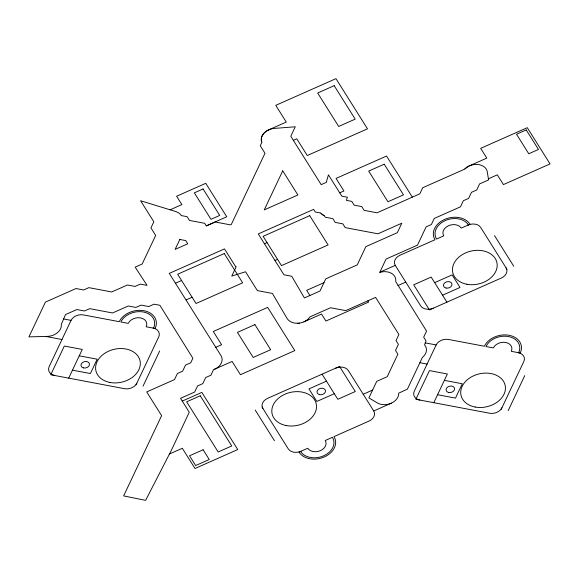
<?xml version="1.0" encoding="UTF-8"?>
<svg xmlns="http://www.w3.org/2000/svg" width="579" height="579" viewBox="0 0 579 579"><rect width="100%" height="100%" fill="white"/><g stroke="black" fill="none" stroke-linecap="round" stroke-linejoin="round"><path stroke-width="0.87" d="M261.274 139.467L261.281 139.944M261.281 138.982L261.332 138.504M261.404 138.019L261.513 137.541M261.65 137.057L261.817 136.586M262.012 136.108L262.236 135.638M153.536 328.163A17.667 13.172 -13 0 0 143.382 311.994A17.667 13.172 -13 0 0 120.859 321.982L128.234 323.379A9.698 7.23 -13 0 1 140.588 317.9A9.698 7.23 -13 0 1 146.161 326.766L155.129 328.459A19.389 14.453 -13 0 0 143.983 310.72A19.389 14.453 -13 0 0 119.267 321.685L83.405 314.904A9.698 7.23 -13 0 0 71.043 320.382L49.172 366.623A9.698 7.23 -13 0 0 54.744 375.496M68.691 378.13L82.261 349.427L64.334 346.039L50.757 374.743L124.478 388.683A9.698 7.23 -13 0 0 136.832 383.197M136.079 384.796L158.704 336.956A9.698 7.23 -13 0 0 153.138 328.083M143.056 386.113L159.645 351.033M293.343 140.321L296.774 138.794L307.275 155.527L367.484 128.828L335.965 78.65L275.763 105.342L286.265 122.068L268.786 129.819C264.082 131.708 259.631 137.1 261.867 142.333L260.253 145.749L264.979 153.276L231.289 224.5L230.456 224.869L215.243 221.996L206.334 225.94L204.684 223.313L189.471 220.44L187.104 216.676L181.299 215.576L180.909 214.99A12.926 9.64 -13 0 0 175.661 211.516L140.596 200.732L153.833 221.808L150.953 227.894L155.679 235.421L142.144 264.031L135.175 267.122L147.052 285.382L140.277 284.101L135.037 286.424L127.431 284.991L111.696 291.968L88.876 287.647L83.629 289.978L76.023 288.537L45.394 302.115L28.95 336.884L47.377 336.385A12.926 9.64 -13 0 0 61.302 324.305L65.557 314.563L76.877 309.541L84.483 310.981L89.731 308.658L112.55 312.971L128.285 305.994L135.891 307.435L141.131 305.111L148.738 306.552L154.028 304.199L159.884 305.278L192.887 358.256L190.752 362.765L185.512 365.096L182.631 371.182L177.384 373.506L174.511 379.592L146.704 391.925L161.606 415.635L123.638 495.906L145.618 500.35L171.406 450.216L189.261 412.234L180.518 398.316L194.667 392.041L197.548 385.954L202.788 383.631L205.668 377.537L210.915 375.214L213.542 369.648L232.114 361.462L240.43 374.707L294.805 350.592L267.672 307.384L213.289 331.492L221.605 344.737L215.815 347.306M518.646 352.72A17.667 13.172 -13 0 0 508.492 336.558A17.667 13.172 -13 0 0 485.969 346.546L493.344 347.936A9.698 7.23 -13 0 1 505.699 342.457A9.698 7.23 -13 0 1 511.271 351.33L520.239 353.024A19.389 14.453 -13 0 0 509.093 335.284A19.389 14.453 -13 0 0 484.377 346.242L448.515 339.46A9.698 7.23 -13 0 0 436.153 344.939L414.282 391.187A9.698 7.23 -13 0 0 419.855 400.053M433.801 402.695L447.372 373.991L429.444 370.596L415.867 399.3L489.588 413.24A9.698 7.23 -13 0 0 501.942 407.761M501.19 409.353L523.821 361.52A9.698 7.23 -13 0 0 518.248 352.647M508.167 410.67L524.755 375.59M262.49 135.175L262.772 134.726M263.076 134.277L263.416 133.836M263.778 133.409L264.162 132.996M264.567 132.591L265.001 132.207M464.894 168.844L465.306 168.438M265.457 131.831L265.927 131.469M465.755 168.062L466.211 167.686M266.42 131.122L266.933 130.796M466.703 167.345L467.195 166.998M267.462 130.492L268.012 130.203M467.723 166.687L469.424 165.811A12.926 9.64 -13 0 1 487.265 171.789L488.582 179.924L479.6 183.905L476.72 189.992L471.472 192.322L468.592 198.409L463.352 200.732L460.471 206.819L434.25 218.449L431.369 224.536L426.13 226.859L417.488 245.127L386.027 259.081L379.788 272.376A12.926 9.64 -13 0 1 395.696 281.546L426.564 331.072L423.683 337.159L426.043 340.922L424.566 344.91A12.926 9.64 -13 0 1 422.417 357.381L407.384 389.146L398.728 393.141A12.926 9.64 -13 0 1 391.397 403.143L373.73 410.981A9.698 7.23 -13 0 1 368.932 421.128L333.974 436.624A19.389 14.453 -13 0 1 324.37 456.925A19.389 14.453 -13 0 1 299.01 452.127L307.753 448.255A9.698 7.23 -13 0 0 320.433 450.65A9.698 7.23 -13 0 0 325.232 440.503L332.418 437.319A17.667 13.172 -13 0 1 323.668 455.811A17.667 13.172 -13 0 1 300.566 451.439M468.302 166.354L464.524 169.206L422.728 187.734L419.847 193.82L377.067 212.797L364.148 210.351L361.781 206.587L354.174 205.147L351.815 201.383L346.408 200.363L347.335 197.222L341.842 196.187L328.445 174.865L326.223 182.407L321.186 184.643L290.788 136.253L295.268 126.787L274.41 128.4A12.926 9.64 -13 0 0 268.345 130.022M468.816 166.108L486.801 158.11L480.679 148.347L527.288 127.684L550.05 163.922L503.441 184.592L497.31 174.836L488.394 178.788M214.599 369.228C219.702 367.31 224.334 360.999 221.048 355.709L169.278 273.382L224.486 248.905L235.588 266.586L236.196 266.702L231.752 276.096L245.539 271.761L257.38 290.607L272.427 293.452L287.032 318.399C290.6 323.922 298.576 324.291 304.105 321.772L321.54 314.05L325.919 321.019L368.642 302.072L367.853 300.812M170.117 209.808L181.871 204.597L176.617 196.238L205.748 183.319L226.758 216.77L206.283 225.853M339.735 192.829L343.919 190.969L336.044 178.426L386.54 156.041L412.357 197.149M175.618 283.145L181.589 280.497M264.451 243.759L267.049 242.608M186.235 299.828L192.098 297.23M274.96 260.485L277.558 259.334M323.943 282.69L306.653 290.354L309.895 295.507M379.81 272.217L395.254 265.37A9.698 7.23 -13 0 1 400.053 255.223L435.017 239.72A19.389 14.453 -13 0 1 444.614 219.427A19.389 14.453 -13 0 1 469.974 224.225L461.231 228.097A9.698 7.23 -13 0 0 448.551 225.701A9.698 7.23 -13 0 0 443.753 235.848L436.566 239.033A17.667 13.172 -13 0 1 445.316 220.541A17.667 13.172 -13 0 1 468.418 224.913M397.968 285.548L405.763 282.096M434.663 282.646L452.141 274.895L460.023 287.445L442.544 295.196M182.255 401.088L201.847 392.396L237.745 449.55L195.014 468.491L182.32 448.284L169.466 453.987M326.447 381.156L308.962 388.907L316.843 401.45L334.322 393.698M363.221 394.248L372.594 390.094M303.917 321.859L307.529 319.695L310.163 316.771L330.508 307.753L345.721 310.626L375.605 297.382L398.902 334.481L396.022 340.568L398.388 344.331L395.508 350.418L397.874 354.182L387.221 376.697L376.734 381.351L368.903 397.903L377.349 402.926A12.926 9.64 -13 0 0 391.397 403.143M299.408 323.111L299.046 323.154M298.156 323.234L297.794 323.248M320.607 213.014L315.28 212.008L313.63 209.381L258.277 233.923L283.942 274.786L291.722 276.255L304.416 297.939L319.999 291.027L325.76 278.846L357.221 264.9L365.863 246.632L397.324 232.678L401.804 223.212L377.921 233.8L345.193 227.612L342.826 223.849L335.219 222.408L332.86 218.645L325.253 217.212L324.363 215.793L320.737 213.181M425.131 342.855L436.153 344.939M419.884 362.715L427.099 364.075M444.361 380.367L462.288 383.761L455.499 398.113L437.572 394.719M63.48 318.949L71.043 320.382M45.669 336.428L61.989 339.518M79.251 355.81L97.178 359.197L90.389 373.549L72.462 370.162M324.088 215.67L323.596 215.417M323.118 215.156L322.662 214.867M322.228 214.57L321.823 214.244M494.509 235.617L513.776 266.282M506.972 269.3L480.708 227.482A9.698 7.23 -13 0 0 468.027 225.086M446.923 302.166L431.16 277.073L413.681 284.825L429.437 309.91L501.298 278.05A9.698 7.23 -13 0 0 506.097 267.903M395.254 265.37L420.644 305.792A9.698 7.23 -13 0 0 433.324 308.194M373.73 410.981L348.341 370.553A9.698 7.23 -13 0 0 335.661 368.157M322.069 374.186L337.825 399.278L355.303 391.527L339.547 366.435L267.686 398.301A9.698 7.23 -13 0 0 262.888 408.448M262.012 407.051L288.277 448.87A9.698 7.23 -13 0 0 300.957 451.265M255.216 410.062L274.475 440.735M261.65 141.79L261.52 141.341M261.411 140.878L261.332 140.415M179.816 239.46L175.104 249.411L187.755 243.802L185.729 240.574L179.816 239.46M282.718 170.841L264.248 209.887L297.881 194.978L282.718 170.841M334.177 85.678L317.668 93.002L338.679 126.454L355.188 119.136L334.177 85.678M203.084 188.957L194.341 192.836L210.973 219.318L219.716 215.439L203.084 188.957M384.21 164.197L368.678 171.087L387.937 201.753L403.476 194.862L384.21 164.197M224.261 253.559L177.652 274.229L196.035 303.497L242.644 282.834L224.261 253.559M309.722 215.663L263.112 236.333L281.495 265.609L328.105 244.939L309.722 215.663M526.217 129.935L516.511 134.241L528.765 153.761L538.477 149.454L526.217 129.935M254.912 324.624L237.426 332.375L253.189 357.467L270.668 349.716L254.912 324.624M200.247 395.783L186.655 401.812L218.174 451.989L231.766 445.96L200.247 395.783M203.113 449.76L189.521 455.782L195.644 465.545L209.243 459.516L203.113 449.76M319.615 394.639A4.306 3.213 -13 0 0 325.478 390.637A4.306 3.213 -13 0 0 318.667 389.153A4.306 3.213 -13 0 0 319.615 394.639M286.25 425.572A22.624 16.863 -13 0 0 316.243 403.889A22.624 16.863 -13 0 0 280.012 397.035A22.624 16.863 -13 0 0 286.25 425.572M83.579 367.918A4.306 3.213 -13 0 0 89.441 363.916A4.306 3.213 -13 0 0 82.631 362.432A4.306 3.213 -13 0 0 83.579 367.918M110.046 382.473A22.624 16.863 -13 0 0 140.038 360.789A22.624 16.863 -13 0 0 103.807 353.935A22.624 16.863 -13 0 0 110.046 382.473M448.689 392.475A4.306 3.213 -13 0 0 454.551 388.473A4.306 3.213 -13 0 0 447.741 386.989A4.306 3.213 -13 0 0 448.689 392.475M475.156 407.037A22.624 16.863 -13 0 0 505.149 385.346A22.624 16.863 -13 0 0 468.918 378.5A22.624 16.863 -13 0 0 475.156 407.037M446.091 288.038A4.306 3.213 -13 0 0 451.953 284.036A4.306 3.213 -13 0 0 445.142 282.552A4.306 3.213 -13 0 0 446.091 288.038M466.898 284.26A22.624 16.863 -13 0 0 496.898 262.569A22.624 16.863 -13 0 0 460.66 255.723A22.624 16.863 -13 0 0 466.898 284.26"/></g></svg>
